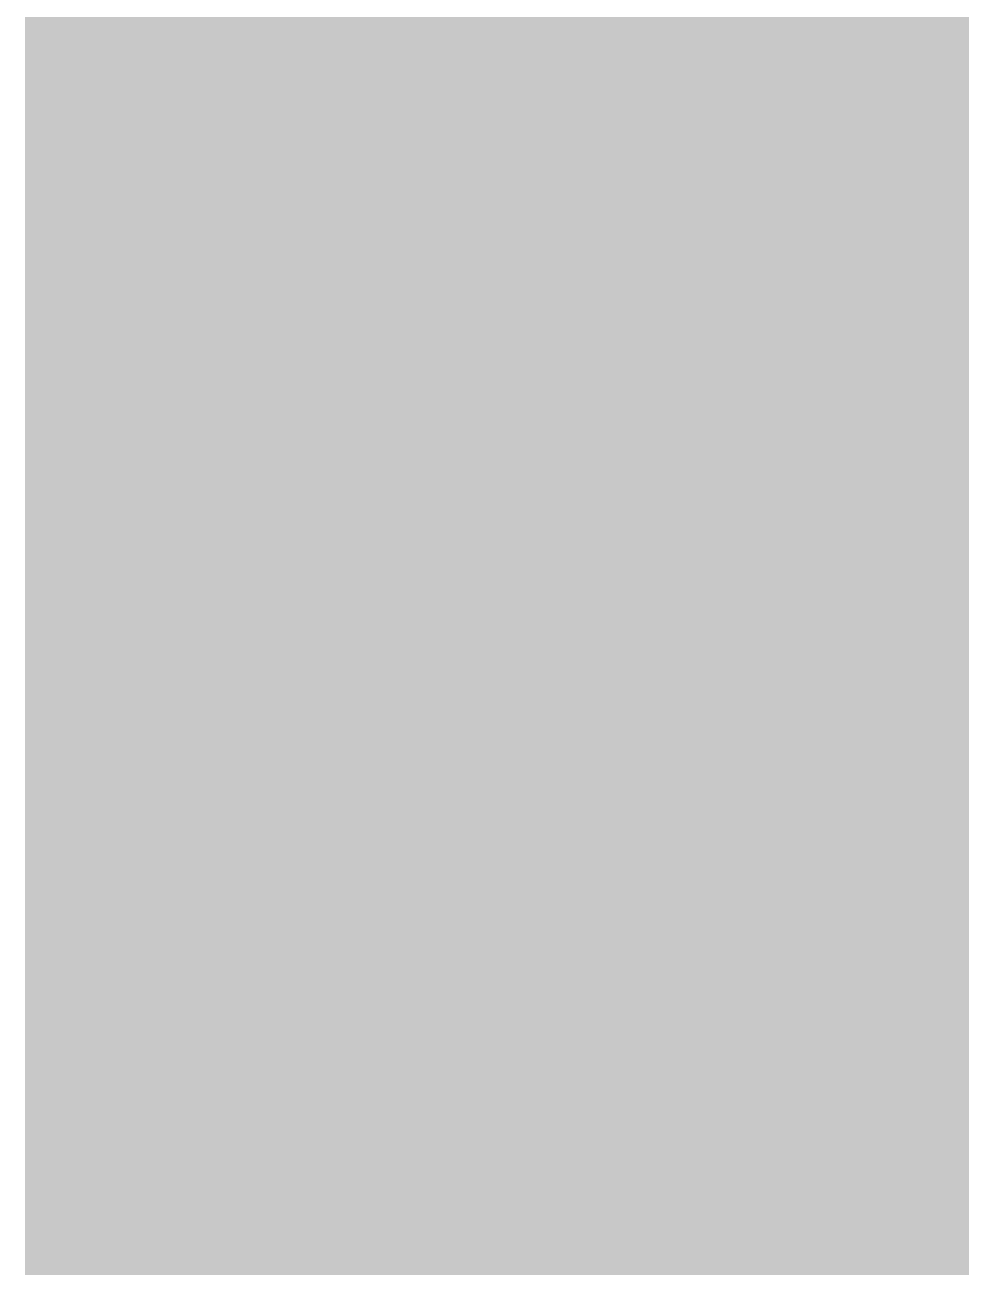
# Model space of a CAD drawing. Extents: x -60 to 60, y 0 to 50.
# Drawn here: x -45.45 to -38.61, y 23.83 to 32.89 of the extents above; entities that cross this region are included whole.
import ezdxf

# ---------------------------------------------------------------- set-up
doc = ezdxf.new("R2010")
doc.units = 0
doc.layers.add('42', color=132, linetype='CONTINUOUS')

msp = doc.modelspace()

# ---------------------------------------------------------------- linework, layer by layer
at = {"layer": '42', "const_width": 0.3556}
for points in [[(-45.268, 6.858), (-45.268, 43.688)], [(-45.268, 33.0708), (4.008, 33.0708)], [(-45.268, 32.7152), (4.008, 32.7152)], [(-45.268, 32.3596), (4.008, 32.3596)], [(-45.268, 32.004), (4.008, 32.004)], [(-45.268, 31.6484), (4.008, 31.6484)], [(-45.268, 31.2928), (4.008, 31.2928)], [(-45.268, 30.9372), (4.008, 30.9372)], [(-45.268, 30.5816), (4.008, 30.5816)], [(-45.268, 30.226), (4.008, 30.226)], [(-45.268, 29.8704), (4.008, 29.8704)], [(-45.268, 29.5148), (4.008, 29.5148)], [(-45.268, 29.1592), (4.008, 29.1592)], [(-45.268, 28.8036), (4.008, 28.8036)], [(-45.268, 28.448), (4.008, 28.448)], [(-45.268, 28.0924), (4.008, 28.0924)], [(-45.268, 27.7368), (4.008, 27.7368)], [(-45.268, 27.3812), (4.008, 27.3812)], [(-45.268, 27.0256), (4.008, 27.0256)], [(-45.268, 26.67), (4.008, 26.67)], [(-45.268, 26.3144), (4.008, 26.3144)], [(-45.268, 25.9588), (4.008, 25.9588)], [(-45.268, 25.6032), (4.008, 25.6032)], [(-45.268, 25.2476), (4.008, 25.2476)], [(-45.268, 24.892), (4.008, 24.892)], [(-45.268, 24.5364), (4.008, 24.5364)], [(-45.268, 24.1808), (4.008, 24.1808)], [(-45.268, 23.8252), (4.008, 23.8252)]]:
    msp.add_lwpolyline(points, dxfattribs=at)
at = {"layer": '42', "const_width": 0.1778}
for points in [[(-45.268, 32.8041, 1), (-45.268, 32.6263)], [(-45.268, 32.4485, 1), (-45.268, 32.2707)], [(-45.268, 32.0929, 1), (-45.268, 31.9151)], [(-45.268, 31.7373, 1), (-45.268, 31.5595)], [(-45.268, 31.3817, 1), (-45.268, 31.2039)], [(-45.268, 31.0261, 1), (-45.268, 30.8483)], [(-45.268, 30.6705, 1), (-45.268, 30.4927)], [(-45.268, 30.3149, 1), (-45.268, 30.1371)], [(-45.268, 29.9593, 1), (-45.268, 29.7815)], [(-45.268, 29.6037, 1), (-45.268, 29.4259)], [(-45.268, 29.2481, 1), (-45.268, 29.0703)], [(-45.268, 28.8925, 1), (-45.268, 28.7147)], [(-45.268, 28.5369, 1), (-45.268, 28.3591)], [(-45.268, 28.1813, 1), (-45.268, 28.0035)], [(-45.268, 27.8257, 1), (-45.268, 27.6479)], [(-45.268, 27.4701, 1), (-45.268, 27.2923)], [(-45.268, 27.1145, 1), (-45.268, 26.9367)], [(-45.268, 26.7589, 1), (-45.268, 26.5811)], [(-45.268, 26.4033, 1), (-45.268, 26.2255)], [(-45.268, 26.0477, 1), (-45.268, 25.8699)], [(-45.268, 25.6921, 1), (-45.268, 25.5143)], [(-45.268, 25.3365, 1), (-45.268, 25.1587)], [(-45.268, 24.9809, 1), (-45.268, 24.8031)], [(-45.268, 24.6253, 1), (-45.268, 24.4475)], [(-45.268, 24.2697, 1), (-45.268, 24.0919)], [(-45.268, 23.9141, 1), (-45.268, 23.7363)]]:
    msp.add_lwpolyline(points, format="xyb", dxfattribs=at)

doc.saveas('drawing.dxf')
